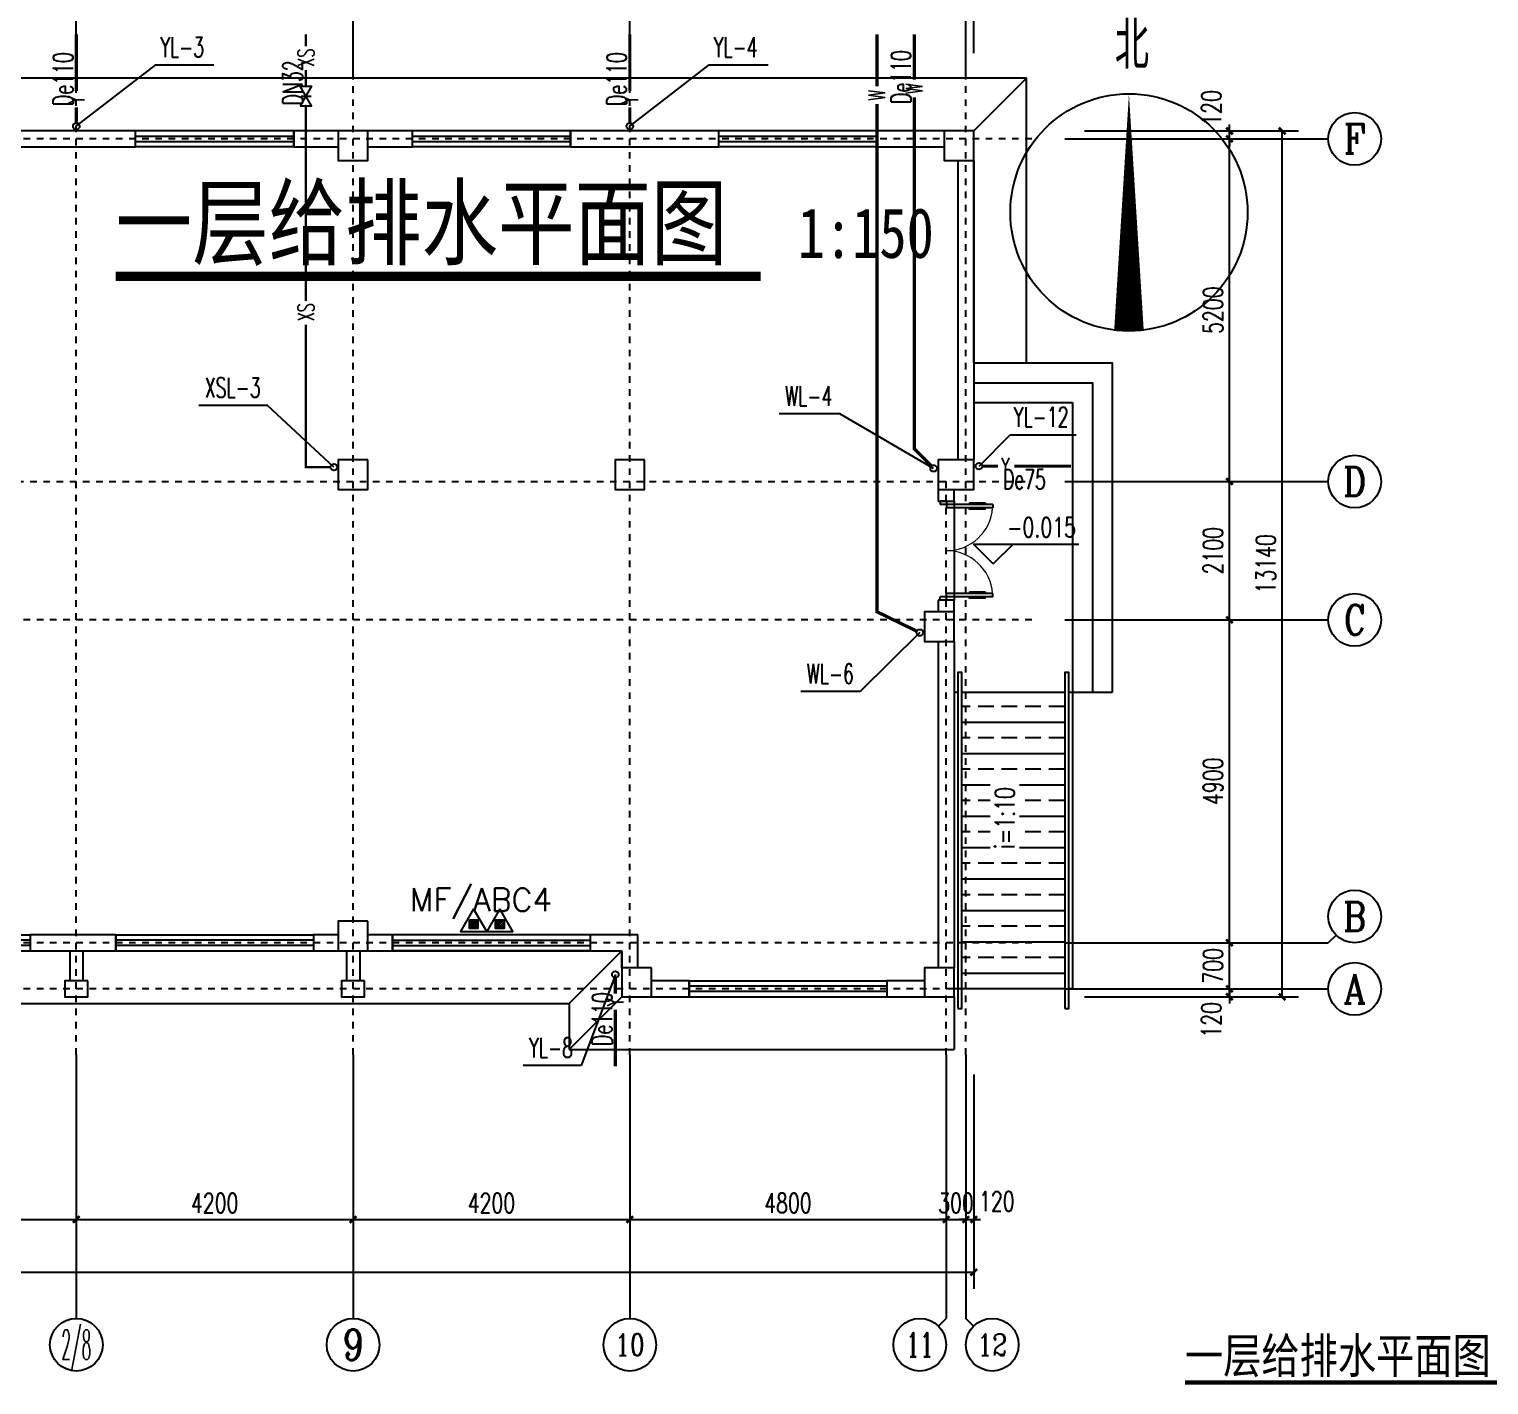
# Model space of a CAD drawing. Header units: millimetres. Extents: x 418357 to 841680, y 53918 to 109839.
# Drawn here: x 418393.42 to 418415.57, y 55085.19 to 55105.76 of the extents above; entities that cross this region are included whole.
import ezdxf
from ezdxf.enums import TextEntityAlignment as Align

# ---------------------------------------------------------------- set-up
doc = ezdxf.new("R2010")
doc.units = ezdxf.units.MM
doc.linetypes.add('DOTE', pattern=[2.42, 2, -0.2, 0.02, -0.2])
for name, color, linetype in [('AXIS', 171, 'Continuous'), ('AXIS_TEXT', 7, 'Continuous'), ('COLUMN', 9, 'Continuous'), ('DIM_ELEV', 171, 'Continuous'), ('DIM_SYMB', 171, 'Continuous'), ('DIM_污水', 3, 'Continuous'), ('DIM_消防', 3, 'Continuous'), ('DIM_雨水', 3, 'Continuous'), ('DOTE', 8, 'DOTE'), ('EQUIP_消防', 7, 'Continuous'), ('GROUND', 150, 'Continuous'), ('PIPE-污水', 6, 'Continuous'), ('PIPE-消防', 1, 'Continuous'), ('PIPE-雨水', 4, 'Continuous'), ('PUB_TEXT', 7, 'Continuous'), ('STAIR', 3, 'Continuous'), ('TEXT_污水', 7, 'Continuous'), ('TEXT_消防', 7, 'Continuous'), ('TEXT_雨水', 7, 'Continuous'), ('TWT_TEXT', 7, 'Continuous'), ('VALVE_消防', 7, 'Continuous'), ('VPIPE-污水', 2, 'Continuous'), ('VPIPE-消防', 1, 'Continuous'), ('VPIPE-雨水', 4, 'Continuous'), ('WALL', 9, 'Continuous'), ('WINDOW', 8, 'Continuous'), ('填充', 8, 'Continuous')]:
    doc.layers.add(name, color=color, linetype=linetype)
doc.styles.add('_TCH_AXIS', font='COMPLEX', dxfattribs={"bigfont": 'GBCBIG'})
doc.styles.add('_TCH_DIM', font='SIMPLEX', dxfattribs={"bigfont": 'GBCBIG'})
doc.styles.add('_TCH_DIM_T3', font='SIMPLEX', dxfattribs={"width": 0.705882, "bigfont": 'GBCBIG'})
doc.styles.add('_TWT_PIPEDN', font='SIMPLEX', dxfattribs={"width": 0.8, "height": 3, "bigfont": 'HZTXT'})
doc.styles.add('_TWT_PIPETEXT', font='COMPLEX', dxfattribs={"width": 0.8, "height": 2.5, "bigfont": 'HZTXT'})
doc.styles.add('_TWT_SERIAL', font='COMPLEX', dxfattribs={"width": 0.8, "height": 3, "bigfont": 'HZTXT'})
doc.styles.add('COMPLEX', font='COMPLEX')
doc.styles.get("Standard").update_dxf_attribs({"font": 'txt', "bigfont": 'gbcbig.shx'})
doc.styles.add('宋体', font='', dxfattribs={"width": 0.8})
doc.styles.get('宋体').set_extended_font_data('SimSun')
doc.dimstyles.new('_TCH_ARCH&&100', dxfattribs={"dimtxt": 297.5, "dimasz": 100, "dimexe": 250, "dimexo": 300, "dimgap": 100, "dimtad": 1, "dimdec": 0, "dimzin": 0, "dimdsep": 46, "dimtxsty": '_TCH_DIM_T3', "dimblk": 'ARCHTICK', "dimcen": 0.09, "dimclrt": 7, "dimazin": 2, "dimtfac": 1, "dimtdec": 0, "dimtix": 1, "dimtmove": 2, "dimatfit": 3, "dimfxl": 0, "dimtolj": 1, "dimtzin": 0, "dimarcsym": 0})

# ---------------------------------------------------------------- blocks, each defined once
blk = doc.blocks.new('$TwtSys$00000546')
h = blk.add_hatch()
h.set_pattern_fill('ANSI31', color=256, scale=200, style=0)
h.set_pattern_definition([(45, (-38543.802, -6670.83), (-17.67767, 17.67767), [])])
h.paths.add_polyline_path([(-65, 174), (65, 174), (65, 44), (-65, 44)])
for points in [[(0, 344), (-198, 0), (198, 0)], [(-65, 174), (65, 174), (65, 44), (-65, 44)]]:
    blk.add_lwpolyline(points, close=True)
blk = doc.blocks.new('$TCHSYS$WIN2D')
for p, q in [((-0.5, 0.5), (0.5, 0.5)), ((-0.5, 0.5), (-0.5, -0.5)), ((0.5, 0.5), (0.5, -0.5)), ((0.5, 0.1667), (-0.5, 0.1667)), ((0.5, -0.1667), (-0.5, -0.1667)), ((-0.5, -0.5), (0.5, -0.5))]:
    blk.add_line(p, q)
blk = doc.blocks.new('$DorLib2D$00000011')
for p, q in [((-0.467, 0.471), (-0.467, -0.062)), ((-0.467, 0.471), (-0.433, 0.471)), ((-0.433, 0.471), (-0.433, 0.004)), ((0.433, 0.471), (0.433, 0.004)), ((0.467, 0.471), (0.433, 0.471)), ((0.467, 0.471), (0.467, -0.062)), ((-0.483, 0.396), (-0.467, 0.396)), ((-0.417, 0.396), (-0.433, 0.396)), ((0.417, 0.396), (0.433, 0.396)), ((0.483, 0.396), (0.467, 0.396)), ((-0.483, 0.235), (-0.467, 0.235)), ((-0.417, 0.235), (-0.433, 0.235)), ((0.417, 0.235), (0.433, 0.235)), ((0.483, 0.235), (0.467, 0.235)), ((-0.5, 0.004), (-0.433, 0.004)), ((-0.5, 0.004), (-0.5, -0.062)), ((0.5, 0.004), (0.433, 0.004)), ((0.5, 0.004), (0.5, -0.062)), ((-0.5, -0.062), (-0.467, -0.062)), ((0.5, -0.062), (0.467, -0.062))]:
    blk.add_line(p, q)
at = {"lineweight": 13}
for p, q in [((-0.483, 0.396), (-0.483, 0.235)), ((-0.417, 0.396), (-0.417, 0.235)), ((0.417, 0.396), (0.417, 0.235)), ((0.483, 0.396), (0.483, 0.235))]:
    blk.add_line(p, q, dxfattribs=at)
for centre, start, end in [((-0.467, 0.004), 0, 85.904), ((0.467, 0.004), 94.096, 180)]:
    blk.add_arc(centre, 0.467, start, end, dxfattribs=at)
blk = doc.blocks.new('_FZHK')
at = {"lineweight": -2}
blk.add_lwpolyline([(-0.5, -0.5), (0.5, -0.5), (0.5, 0.5), (-0.5, 0.5)], close=True, dxfattribs=at)
blk = doc.blocks.new('_AXISO')
blk.add_circle((0, 0), 0.5)
at = {"layer": 'AXIS_TEXT', "style": 'COMPLEX', "width": 1.041667}
blk.add_attdef('A', text='', height=0.56, dxfattribs=at).set_placement((-0.25, -0.28), (0.25, -0.28), align=Align.FIT)
blk = doc.blocks.new('_ArchTick')
at = {"color": 0, "linetype": 'ByBlock', "const_width": 0.4}
blk.add_lwpolyline([(-0.5, -0.5), (0.5, 0.5)], dxfattribs=at)
blk = doc.blocks.new('*D160')
at = {"layer": 'AXIS', "color": 0, "lineweight": -2}
for p, q in [((429486, 57945), (429486, 54695)), ((472926, 57945), (472926, 54695)), ((429486, 54945), (472926, 54945))]:
    blk.add_line(p, q, dxfattribs=at)
at = {"layer": 'Defpoints', "color": 0, "lineweight": -2}
for p in [(429486, 58245), (472926, 58245), (472926, 54945)]:
    blk.add_point(p, dxfattribs=at)
at = {"layer": 'AXIS', "color": 0, "lineweight": -2, "xscale": 100, "yscale": 100, "zscale": 100, "rotation": 180}
blk.add_blockref('_ArchTick', (429486, 54945), dxfattribs=at)
at = {"layer": 'AXIS', "color": 0, "lineweight": -2, "xscale": 100, "yscale": 100, "zscale": 100}
blk.add_blockref('_ArchTick', (472926, 54945), dxfattribs=at)
at = {"layer": 'AXIS', "color": 7, "insert": (451206, 55194), "char_height": 297.5, "attachment_point": 5, "style": '_TCH_DIM_T3'}
blk.add_mtext('\\A1;43440', dxfattribs=at)
blk = doc.blocks.new('*D171')
at = {"layer": 'AXIS', "color": 0, "lineweight": -2}
for p, q in [((456906, 57945), (456906, 55495)), ((459306, 57945), (459306, 55495)), ((456906, 55745), (459306, 55745))]:
    blk.add_line(p, q, dxfattribs=at)
at = {"layer": 'Defpoints', "color": 0, "lineweight": -2}
for p in [(456906, 58245), (459306, 58245), (459306, 55745)]:
    blk.add_point(p, dxfattribs=at)
at = {"layer": 'AXIS', "color": 0, "lineweight": -2, "xscale": 100, "yscale": 100, "zscale": 100, "rotation": 180}
blk.add_blockref('_ArchTick', (456906, 55745), dxfattribs=at)
at = {"layer": 'AXIS', "color": 0, "lineweight": -2, "xscale": 100, "yscale": 100, "zscale": 100}
blk.add_blockref('_ArchTick', (459306, 55745), dxfattribs=at)
at = {"layer": 'AXIS', "color": 7, "insert": (458106, 55994), "char_height": 297.5, "attachment_point": 5, "style": '_TCH_DIM_T3'}
blk.add_mtext('\\A1;2400', dxfattribs=at)
blk = doc.blocks.new('*D172')
at = {"layer": 'AXIS', "color": 0, "lineweight": -2}
for p, q in [((459306, 57945), (459306, 55495)), ((463506, 57945), (463506, 55495)), ((459306, 55745), (463506, 55745))]:
    blk.add_line(p, q, dxfattribs=at)
at = {"layer": 'Defpoints', "color": 0, "lineweight": -2}
for p in [(459306, 58245), (463506, 58245), (463506, 55745)]:
    blk.add_point(p, dxfattribs=at)
at = {"layer": 'AXIS', "color": 0, "lineweight": -2, "xscale": 100, "yscale": 100, "zscale": 100, "rotation": 180}
blk.add_blockref('_ArchTick', (459306, 55745), dxfattribs=at)
at = {"layer": 'AXIS', "color": 0, "lineweight": -2, "xscale": 100, "yscale": 100, "zscale": 100}
blk.add_blockref('_ArchTick', (463506, 55745), dxfattribs=at)
at = {"layer": 'AXIS', "color": 7, "insert": (461406, 55994), "char_height": 297.5, "attachment_point": 5, "style": '_TCH_DIM_T3'}
blk.add_mtext('\\A1;4200', dxfattribs=at)
blk = doc.blocks.new('*D173')
at = {"layer": 'AXIS', "color": 0, "lineweight": -2}
for p, q in [((463506, 57945), (463506, 55495)), ((467706, 57945), (467706, 55495)), ((463506, 55745), (467706, 55745))]:
    blk.add_line(p, q, dxfattribs=at)
at = {"layer": 'Defpoints', "color": 0, "lineweight": -2}
for p in [(463506, 58245), (467706, 58245), (467706, 55745)]:
    blk.add_point(p, dxfattribs=at)
at = {"layer": 'AXIS', "color": 0, "lineweight": -2, "xscale": 100, "yscale": 100, "zscale": 100, "rotation": 180}
blk.add_blockref('_ArchTick', (463506, 55745), dxfattribs=at)
at = {"layer": 'AXIS', "color": 0, "lineweight": -2, "xscale": 100, "yscale": 100, "zscale": 100}
blk.add_blockref('_ArchTick', (467706, 55745), dxfattribs=at)
at = {"layer": 'AXIS', "color": 7, "insert": (465606, 55994), "char_height": 297.5, "attachment_point": 5, "style": '_TCH_DIM_T3'}
blk.add_mtext('\\A1;4200', dxfattribs=at)
blk = doc.blocks.new('*D174')
at = {"layer": 'AXIS', "color": 0, "lineweight": -2}
for p, q in [((467706, 57945), (467706, 55495)), ((472506, 57945), (472506, 55495)), ((467706, 55745), (472506, 55745))]:
    blk.add_line(p, q, dxfattribs=at)
at = {"layer": 'Defpoints', "color": 0, "lineweight": -2}
for p in [(467706, 58245), (472506, 58245), (472506, 55745)]:
    blk.add_point(p, dxfattribs=at)
at = {"layer": 'AXIS', "color": 0, "lineweight": -2, "xscale": 100, "yscale": 100, "zscale": 100, "rotation": 180}
blk.add_blockref('_ArchTick', (467706, 55745), dxfattribs=at)
at = {"layer": 'AXIS', "color": 0, "lineweight": -2, "xscale": 100, "yscale": 100, "zscale": 100}
blk.add_blockref('_ArchTick', (472506, 55745), dxfattribs=at)
at = {"layer": 'AXIS', "color": 7, "insert": (470106, 55994), "char_height": 297.5, "attachment_point": 5, "style": '_TCH_DIM_T3'}
blk.add_mtext('\\A1;4800', dxfattribs=at)
blk = doc.blocks.new('*D175')
at = {"layer": 'AXIS', "color": 0, "lineweight": -2}
for p, q in [((472506, 57945), (472506, 55495)), ((472806, 57945), (472806, 55495)), ((472506, 55745), (472406, 55745)), ((472506, 55745), (472806, 55745)), ((472806, 55745), (472906, 55745))]:
    blk.add_line(p, q, dxfattribs=at)
at = {"layer": 'Defpoints', "color": 0, "lineweight": -2}
for p in [(472506, 58245), (472806, 58245), (472806, 55745)]:
    blk.add_point(p, dxfattribs=at)
at = {"layer": 'AXIS', "color": 0, "lineweight": -2, "xscale": 100, "yscale": 100, "zscale": 100}
blk.add_blockref('_ArchTick', (472506, 55745), dxfattribs=at)
at = {"layer": 'AXIS', "color": 0, "lineweight": -2, "xscale": 100, "yscale": 100, "zscale": 100, "rotation": 180}
blk.add_blockref('_ArchTick', (472806, 55745), dxfattribs=at)
at = {"layer": 'AXIS', "color": 7, "insert": (472656, 55994), "char_height": 297.5, "attachment_point": 5, "style": '_TCH_DIM_T3'}
blk.add_mtext('\\A1;300', dxfattribs=at)
blk = doc.blocks.new('*D176')
at = {"layer": 'AXIS', "color": 0, "lineweight": -2}
for p, q in [((472806, 57945), (472806, 55495)), ((472926, 57945), (472926, 55495)), ((472806, 55745), (472706, 55745)), ((472806, 55745), (472926, 55745)), ((472926, 55745), (473026, 55745))]:
    blk.add_line(p, q, dxfattribs=at)
at = {"layer": 'Defpoints', "color": 0, "lineweight": -2}
for p in [(472806, 58245), (472926, 58245), (472926, 55745)]:
    blk.add_point(p, dxfattribs=at)
at = {"layer": 'AXIS', "color": 0, "lineweight": -2, "xscale": 100, "yscale": 100, "zscale": 100}
blk.add_blockref('_ArchTick', (472806, 55745), dxfattribs=at)
at = {"layer": 'AXIS', "color": 0, "lineweight": -2, "xscale": 100, "yscale": 100, "zscale": 100, "rotation": 180}
blk.add_blockref('_ArchTick', (472926, 55745), dxfattribs=at)
at = {"layer": 'AXIS', "color": 7, "insert": (473276, 56020), "char_height": 297.5, "attachment_point": 5, "style": '_TCH_DIM_T3'}
blk.add_mtext('\\A1;120', dxfattribs=at)
blk = doc.blocks.new('*D177')
at = {"layer": 'AXIS', "color": 0, "lineweight": -2}
for p, q in [((429486, 73445), (429486, 76695)), ((472926, 73445), (472926, 76695)), ((429486, 76445), (472926, 76445))]:
    blk.add_line(p, q, dxfattribs=at)
at = {"layer": 'Defpoints', "color": 0, "lineweight": -2}
for p in [(472926, 76445), (429486, 73145), (472926, 73145)]:
    blk.add_point(p, dxfattribs=at)
at = {"layer": 'AXIS', "color": 0, "lineweight": -2, "xscale": 100, "yscale": 100, "zscale": 100, "rotation": 180}
blk.add_blockref('_ArchTick', (429486, 76445), dxfattribs=at)
at = {"layer": 'AXIS', "color": 0, "lineweight": -2, "xscale": 100, "yscale": 100, "zscale": 100}
blk.add_blockref('_ArchTick', (472926, 76445), dxfattribs=at)
at = {"layer": 'AXIS', "color": 7, "insert": (451206, 76694), "char_height": 297.5, "attachment_point": 5, "style": '_TCH_DIM_T3'}
blk.add_mtext('\\A1;43440', dxfattribs=at)
blk = doc.blocks.new('*D187')
at = {"layer": 'AXIS', "color": 0, "lineweight": -2}
for p, q in [((455106, 73445), (455106, 75895)), ((459306, 73445), (459306, 75895)), ((455106, 75645), (459306, 75645))]:
    blk.add_line(p, q, dxfattribs=at)
at = {"layer": 'Defpoints', "color": 0, "lineweight": -2}
for p in [(459306, 75645), (455106, 73145), (459306, 73145)]:
    blk.add_point(p, dxfattribs=at)
at = {"layer": 'AXIS', "color": 0, "lineweight": -2, "xscale": 100, "yscale": 100, "zscale": 100, "rotation": 180}
blk.add_blockref('_ArchTick', (455106, 75645), dxfattribs=at)
at = {"layer": 'AXIS', "color": 0, "lineweight": -2, "xscale": 100, "yscale": 100, "zscale": 100}
blk.add_blockref('_ArchTick', (459306, 75645), dxfattribs=at)
at = {"layer": 'AXIS', "color": 7, "insert": (457206, 75894), "char_height": 297.5, "attachment_point": 5, "style": '_TCH_DIM_T3'}
blk.add_mtext('\\A1;4200', dxfattribs=at)
blk = doc.blocks.new('*D188')
at = {"layer": 'AXIS', "color": 0, "lineweight": -2}
for p, q in [((459306, 73445), (459306, 75895)), ((463506, 73445), (463506, 75895)), ((459306, 75645), (463506, 75645))]:
    blk.add_line(p, q, dxfattribs=at)
at = {"layer": 'Defpoints', "color": 0, "lineweight": -2}
for p in [(463506, 75645), (459306, 73145), (463506, 73145)]:
    blk.add_point(p, dxfattribs=at)
at = {"layer": 'AXIS', "color": 0, "lineweight": -2, "xscale": 100, "yscale": 100, "zscale": 100, "rotation": 180}
blk.add_blockref('_ArchTick', (459306, 75645), dxfattribs=at)
at = {"layer": 'AXIS', "color": 0, "lineweight": -2, "xscale": 100, "yscale": 100, "zscale": 100}
blk.add_blockref('_ArchTick', (463506, 75645), dxfattribs=at)
at = {"layer": 'AXIS', "color": 7, "insert": (461406, 75894), "char_height": 297.5, "attachment_point": 5, "style": '_TCH_DIM_T3'}
blk.add_mtext('\\A1;4200', dxfattribs=at)
blk = doc.blocks.new('*D189')
at = {"layer": 'AXIS', "color": 0, "lineweight": -2}
for p, q in [((463506, 73445), (463506, 75895)), ((467706, 73445), (467706, 75895)), ((463506, 75645), (467706, 75645))]:
    blk.add_line(p, q, dxfattribs=at)
at = {"layer": 'Defpoints', "color": 0, "lineweight": -2}
for p in [(467706, 75645), (463506, 73145), (467706, 73145)]:
    blk.add_point(p, dxfattribs=at)
at = {"layer": 'AXIS', "color": 0, "lineweight": -2, "xscale": 100, "yscale": 100, "zscale": 100, "rotation": 180}
blk.add_blockref('_ArchTick', (463506, 75645), dxfattribs=at)
at = {"layer": 'AXIS', "color": 0, "lineweight": -2, "xscale": 100, "yscale": 100, "zscale": 100}
blk.add_blockref('_ArchTick', (467706, 75645), dxfattribs=at)
at = {"layer": 'AXIS', "color": 7, "insert": (465606, 75894), "char_height": 297.5, "attachment_point": 5, "style": '_TCH_DIM_T3'}
blk.add_mtext('\\A1;4200', dxfattribs=at)
blk = doc.blocks.new('*D190')
at = {"layer": 'AXIS', "color": 0, "lineweight": -2}
for p, q in [((467706, 73445), (467706, 75895)), ((472806, 73445), (472806, 75895)), ((467706, 75645), (472806, 75645))]:
    blk.add_line(p, q, dxfattribs=at)
at = {"layer": 'Defpoints', "color": 0, "lineweight": -2}
for p in [(472806, 75645), (467706, 73145), (472806, 73145)]:
    blk.add_point(p, dxfattribs=at)
at = {"layer": 'AXIS', "color": 0, "lineweight": -2, "xscale": 100, "yscale": 100, "zscale": 100, "rotation": 180}
blk.add_blockref('_ArchTick', (467706, 75645), dxfattribs=at)
at = {"layer": 'AXIS', "color": 0, "lineweight": -2, "xscale": 100, "yscale": 100, "zscale": 100}
blk.add_blockref('_ArchTick', (472806, 75645), dxfattribs=at)
at = {"layer": 'AXIS', "color": 7, "insert": (470256, 75894), "char_height": 297.5, "attachment_point": 5, "style": '_TCH_DIM_T3'}
blk.add_mtext('\\A1;5100', dxfattribs=at)
blk = doc.blocks.new('*D191')
at = {"layer": 'AXIS', "color": 0, "lineweight": -2}
for p, q in [((472806, 73445), (472806, 75895)), ((472926, 73445), (472926, 75895)), ((472806, 75645), (472706, 75645)), ((472806, 75645), (472926, 75645)), ((472926, 75645), (473026, 75645))]:
    blk.add_line(p, q, dxfattribs=at)
at = {"layer": 'Defpoints', "color": 0, "lineweight": -2}
for p in [(472926, 75645), (472806, 73145), (472926, 73145)]:
    blk.add_point(p, dxfattribs=at)
at = {"layer": 'AXIS', "color": 0, "lineweight": -2, "xscale": 100, "yscale": 100, "zscale": 100}
blk.add_blockref('_ArchTick', (472806, 75645), dxfattribs=at)
at = {"layer": 'AXIS', "color": 0, "lineweight": -2, "xscale": 100, "yscale": 100, "zscale": 100, "rotation": 180}
blk.add_blockref('_ArchTick', (472926, 75645), dxfattribs=at)
at = {"layer": 'AXIS', "color": 7, "insert": (473276, 75920), "char_height": 297.5, "attachment_point": 5, "style": '_TCH_DIM_T3'}
blk.add_mtext('\\A1;120', dxfattribs=at)
blk = doc.blocks.new('*D199')
at = {"layer": 'AXIS', "color": 0, "lineweight": -2}
for p, q in [((474606, 72265), (477856, 72265)), ((477606, 59125), (477606, 72265)), ((474606, 59125), (477856, 59125))]:
    blk.add_line(p, q, dxfattribs=at)
at = {"layer": 'Defpoints', "color": 0, "lineweight": -2}
for p in [(474306, 72265), (477606, 72265), (474306, 59125)]:
    blk.add_point(p, dxfattribs=at)
at = {"layer": 'AXIS', "color": 0, "lineweight": -2, "xscale": 100, "yscale": 100, "zscale": 100}
for p, rotation in [((477606, 72265), 90), ((477606, 59125), 270)]:
    blk.add_blockref('_ArchTick', p, dxfattribs=dict(at, rotation=rotation))
at = {"layer": 'AXIS', "color": 7, "insert": (477358, 65695), "char_height": 297.5, "attachment_point": 5, "rotation": 90, "style": '_TCH_DIM_T3'}
blk.add_mtext('\\A1;13140', dxfattribs=at)
blk = doc.blocks.new('*D200')
at = {"layer": 'AXIS', "color": 0, "lineweight": -2}
for p, q in [((474606, 59245), (477056, 59245)), ((476806, 59245), (476806, 59345)), ((476806, 59125), (476806, 59245)), ((474606, 59125), (477056, 59125)), ((476806, 59125), (476806, 59025))]:
    blk.add_line(p, q, dxfattribs=at)
at = {"layer": 'Defpoints', "color": 0, "lineweight": -2}
for p in [(474306, 59245), (476806, 59245), (474306, 59125)]:
    blk.add_point(p, dxfattribs=at)
at = {"layer": 'AXIS', "color": 0, "lineweight": -2, "xscale": 100, "yscale": 100, "zscale": 100}
for p, rotation in [((476806, 59245), 270), ((476806, 59125), 90)]:
    blk.add_blockref('_ArchTick', p, dxfattribs=dict(at, rotation=rotation))
at = {"layer": 'AXIS', "color": 7, "insert": (476531, 58775), "char_height": 297.5, "attachment_point": 5, "rotation": 90, "style": '_TCH_DIM_T3'}
blk.add_mtext('\\A1;120', dxfattribs=at)
blk = doc.blocks.new('*D201')
at = {"layer": 'AXIS', "color": 0, "lineweight": -2}
for p, q in [((476806, 59945), (476806, 60045)), ((474606, 59945), (477056, 59945)), ((476806, 59245), (476806, 59945)), ((474606, 59245), (477056, 59245)), ((476806, 59245), (476806, 59145))]:
    blk.add_line(p, q, dxfattribs=at)
at = {"layer": 'Defpoints', "color": 0, "lineweight": -2}
for p in [(474306, 59945), (476806, 59945), (474306, 59245)]:
    blk.add_point(p, dxfattribs=at)
at = {"layer": 'AXIS', "color": 0, "lineweight": -2, "xscale": 100, "yscale": 100, "zscale": 100}
for p, rotation in [((476806, 59945), 270), ((476806, 59245), 90)]:
    blk.add_blockref('_ArchTick', p, dxfattribs=dict(at, rotation=rotation))
at = {"layer": 'AXIS', "color": 7, "insert": (476558, 59595), "char_height": 297.5, "attachment_point": 5, "rotation": 90, "style": '_TCH_DIM_T3'}
blk.add_mtext('\\A1;700', dxfattribs=at)
blk = doc.blocks.new('*D202')
at = {"layer": 'AXIS', "color": 0, "lineweight": -2}
for p, q in [((474606, 64845), (477056, 64845)), ((476806, 59945), (476806, 64845)), ((474606, 59945), (477056, 59945))]:
    blk.add_line(p, q, dxfattribs=at)
at = {"layer": 'Defpoints', "color": 0, "lineweight": -2}
for p in [(474306, 64845), (476806, 64845), (474306, 59945)]:
    blk.add_point(p, dxfattribs=at)
at = {"layer": 'AXIS', "color": 0, "lineweight": -2, "xscale": 100, "yscale": 100, "zscale": 100}
for p, rotation in [((476806, 64845), 90), ((476806, 59945), 270)]:
    blk.add_blockref('_ArchTick', p, dxfattribs=dict(at, rotation=rotation))
at = {"layer": 'AXIS', "color": 7, "insert": (476558, 62395), "char_height": 297.5, "attachment_point": 5, "rotation": 90, "style": '_TCH_DIM_T3'}
blk.add_mtext('\\A1;4900', dxfattribs=at)
blk = doc.blocks.new('*D203')
at = {"layer": 'AXIS', "color": 0, "lineweight": -2}
for p, q in [((474606, 66945), (477056, 66945)), ((476806, 64845), (476806, 66945)), ((474606, 64845), (477056, 64845))]:
    blk.add_line(p, q, dxfattribs=at)
at = {"layer": 'Defpoints', "color": 0, "lineweight": -2}
for p in [(474306, 66945), (476806, 66945), (474306, 64845)]:
    blk.add_point(p, dxfattribs=at)
at = {"layer": 'AXIS', "color": 0, "lineweight": -2, "xscale": 100, "yscale": 100, "zscale": 100}
for p, rotation in [((476806, 66945), 90), ((476806, 64845), 270)]:
    blk.add_blockref('_ArchTick', p, dxfattribs=dict(at, rotation=rotation))
at = {"layer": 'AXIS', "color": 7, "insert": (476558, 65895), "char_height": 297.5, "attachment_point": 5, "rotation": 90, "style": '_TCH_DIM_T3'}
blk.add_mtext('\\A1;2100', dxfattribs=at)
blk = doc.blocks.new('*D204')
at = {"layer": 'AXIS', "color": 0, "lineweight": -2}
for p, q in [((474606, 72145), (477056, 72145)), ((476806, 66945), (476806, 72145)), ((474606, 66945), (477056, 66945))]:
    blk.add_line(p, q, dxfattribs=at)
at = {"layer": 'Defpoints', "color": 0, "lineweight": -2}
for p in [(474306, 72145), (476806, 72145), (474306, 66945)]:
    blk.add_point(p, dxfattribs=at)
at = {"layer": 'AXIS', "color": 0, "lineweight": -2, "xscale": 100, "yscale": 100, "zscale": 100}
for p, rotation in [((476806, 72145), 90), ((476806, 66945), 270)]:
    blk.add_blockref('_ArchTick', p, dxfattribs=dict(at, rotation=rotation))
at = {"layer": 'AXIS', "color": 7, "insert": (476558, 69545), "char_height": 297.5, "attachment_point": 5, "rotation": 90, "style": '_TCH_DIM_T3'}
blk.add_mtext('\\A1;5200', dxfattribs=at)
blk = doc.blocks.new('*D205')
at = {"layer": 'AXIS', "color": 0, "lineweight": -2}
for p, q in [((474606, 72265), (477056, 72265)), ((476806, 72265), (476806, 72365)), ((476806, 72145), (476806, 72265)), ((474606, 72145), (477056, 72145)), ((476806, 72145), (476806, 72045))]:
    blk.add_line(p, q, dxfattribs=at)
at = {"layer": 'Defpoints', "color": 0, "lineweight": -2}
for p in [(474306, 72265), (476806, 72265), (474306, 72145)]:
    blk.add_point(p, dxfattribs=at)
at = {"layer": 'AXIS', "color": 0, "lineweight": -2, "xscale": 100, "yscale": 100, "zscale": 100}
for p, rotation in [((476806, 72265), 270), ((476806, 72145), 90)]:
    blk.add_blockref('_ArchTick', p, dxfattribs=dict(at, rotation=rotation))
at = {"layer": 'AXIS', "color": 7, "insert": (476531, 72615), "char_height": 297.5, "attachment_point": 5, "rotation": 90, "style": '_TCH_DIM_T3'}
blk.add_mtext('\\A1;120', dxfattribs=at)
blk = doc.blocks.new('$VALVE$00000296')
for points in [[(-125, 72), (-125, -72), (125, 72), (125, -72), (-125, 72)], [(0, 60), (0, -64)]]:
    blk.add_lwpolyline(points)
for p in [(-125, 0), (125, 0)]:
    blk.add_point(p)
blk = doc.blocks.new('1325346')
at = {"layer": 'DIM_SYMB'}
blk.add_lwpolyline([(484288.8, 51820.9, 450, 0, 0), (484288.8, 55420.9, 0, 0, 0)], format="xyseb", dxfattribs=at)
at = {"layer": 'DIM_SYMB', "const_width": 140}
blk.add_lwpolyline([(468912.8, 52650.4), (478701, 52650.4)], dxfattribs=at)
at = {"layer": 'DIM_SYMB', "lineweight": -2}
blk.add_circle((484288.8, 53620.9), 1800, dxfattribs=at)
at = {"layer": 'PUB_TEXT', "lineweight": -2, "style": '_TCH_DIM'}
blk.add_text('北', height=723.4, dxfattribs=at).set_placement((484073.4, 55795.9))
at = {"layer": 'PUB_TEXT', "lineweight": -2, "style": '宋体', "width": 0.8}
for s, height, p in [('一层给排水平面图', 1063.29, (468912.8, 52936.3)), ('1:150', 759.49, (479261, 52930.4))]:
    blk.add_text(s, height=height, dxfattribs=at).set_placement(p)
blk = doc.blocks.new('23253')
at = {"layer": 'PIPE-污水', "linetype": 'Continuous', "lineweight": -2}
for points in [[(472021.7, 67443.9), (472004, 67426.3), (471996.7, 67433.6)], [(472021.7, 67443.9), (471996.7, 67443.9), (471996.7, 67433.6)], [(471455.7, 64968.4), (471444.8, 64945.9), (471430.7, 64952.8)], [(471455.7, 64968.4), (471430.7, 64968.4), (471430.7, 64952.8)]]:
    blk.add_hatch(color=256, dxfattribs=at).paths.add_polyline_path(points)
at = {"layer": 'PIPE-消防', "linetype": 'Continuous', "lineweight": -2}
for points in [[(462791.2, 67163.5), (462791.2, 67146), (462773.7, 67146)], [(462791.2, 67163.5), (462773.7, 67163.5), (462773.7, 67146)]]:
    blk.add_hatch(color=256, dxfattribs=at).paths.add_polyline_path(points)
at = {"layer": '填充'}
h = blk.add_hatch(dxfattribs=at)
h.set_pattern_fill('ANSI33', color=256, scale=150, angle=135, style=0)
h.set_pattern_definition([(180, (38509.74, -314057.74), (-9e-14, -476.25), []), (180, (38271.6, -313819.6), (-9e-14, -476.25), [238.125, -119.0625])])
h.paths.add_polyline_path([(474306.5, 63744.8), (472746.5, 63744.8), (472746.5, 59244.8), (474306.5, 59244.8)])
edge = h.paths.add_edge_path(flags=16)
edge.add_line((473620.2, 61295.4), (473620.2, 62394.2))
edge.add_line((473620.2, 62394.2), (473174, 62394.2))
edge.add_line((473174, 62394.2), (473174, 61295.4))
edge.add_line((473174, 61295.4), (473620.2, 61295.4))
edge.add_line((473650.9, 62983.1), (473650.9, 61006.5))
edge.add_line((473650.9, 61006.5), (473650.9, 60706.5))
at = {"layer": 'AXIS', "lineweight": -2}
for p, q in [((459306.5, 73144.8), (459306.5, 77144.8)), ((463506.5, 73144.8), (463506.5, 77144.8)), ((467706.5, 73144.8), (467706.5, 77144.8)), ((472806.5, 73144.8), (472806.5, 77144.8)), ((474306.5, 72144.8), (478306.5, 72144.8)), ((474306.5, 66944.8), (478306.5, 66944.8)), ((474306.5, 64844.8), (478306.5, 64844.8)), ((478423.7, 60061.9), (478306.5, 59944.8)), ((474306.5, 59944.8), (478306.5, 59944.8)), ((474306.5, 59244.8), (478306.5, 59244.8)), ((459306.5, 58244.8), (459306.5, 54244.8)), ((463506.5, 58244.8), (463506.5, 54244.8)), ((467706.5, 58244.8), (467706.5, 54244.8)), ((472506.5, 58244.8), (472506.5, 54244.8)), ((472806.5, 58244.8), (472806.5, 54244.8)), ((472389.3, 54127.6), (472506.5, 54244.8)), ((472923.7, 54127.6), (472806.5, 54244.8))]:
    blk.add_line(p, q, dxfattribs=at)
at = {"layer": 'DIM_ELEV', "lineweight": -2}
for p, q in [((473221.5, 65696.4), (472921.5, 65996.4)), ((472921.5, 65996.4), (474521.5, 65996.4)), ((473221.5, 65696.4), (473521.5, 65996.4))]:
    blk.add_line(p, q, dxfattribs=at)
at = {"layer": 'DIM_SYMB'}
blk.add_lwpolyline([(473650.9, 62983.1, 0, 0, 0), (473650.9, 61006.5, 80, 0, 0), (473650.9, 60706.5, 0, 0, 0)], format="xyseb", dxfattribs=at)
at = {"layer": 'DIM_SYMB', "const_width": 70}
blk.add_lwpolyline([(476131.2, 53270.9), (481025.3, 53270.9)], dxfattribs=at)
at = {"layer": 'DIM_污水', "lineweight": -2}
for p, q in [((470893.7, 67971.4), (469972.5, 67971.4)), ((472317.2, 67144.8), (470893.7, 67971.4)), ((472106.7, 64651.3), (471204.2, 63757.8)), ((471204.2, 63757.8), (470299.7, 63757.8))]:
    blk.add_line(p, q, dxfattribs=at)
at = {"layer": 'DIM_消防', "lineweight": -2}
for p, q in [((462206.7, 68100.5), (461165.8, 68100.5)), ((463216.2, 67163.5), (462206.7, 68100.5))]:
    blk.add_line(p, q, dxfattribs=at)
at = {"layer": 'DIM_雨水', "lineweight": -2}
for p, q in [((459306.5, 72335.8), (460511.5, 73267.3)), ((460511.5, 73267.3), (461391.1, 73267.3)), ((467706.5, 72335.8), (468911.5, 73267.3)), ((468911.5, 73267.3), (469807.7, 73267.3)), ((473005.7, 67178), (473475.7, 67655.5)), ((473475.7, 67655.5), (474482.1, 67655.5)), ((467486.5, 59464.3), (466965.8, 58082.3)), ((466965.8, 58082.3), (466086.2, 58082.3))]:
    blk.add_line(p, q, dxfattribs=at)
at = {"layer": 'DOTE'}
for p, q in [((459306.5, 58244.8), (459306.5, 73144.8)), ((463506.5, 58244.8), (463506.5, 73144.8)), ((467706.5, 58244.8), (467706.5, 73144.8)), ((472806.5, 58244.8), (472806.5, 73144.8)), ((473806.5, 72144.8), (428606.5, 72144.8)), ((428606.5, 66944.8), (473806.5, 66944.8)), ((472506.5, 58244.8), (472506.5, 66944.8)), ((473806.5, 64844.8), (428606.5, 64844.8)), ((473806.5, 59944.8), (428606.5, 59944.8)), ((473806.5, 59244.8), (428606.5, 59244.8))]:
    blk.add_line(p, q, dxfattribs=at)
at = {"layer": 'GROUND', "color": 8, "lineweight": -2}
for p, q in [((473726.5, 73064.8), (428686.5, 73064.8)), ((472926.5, 72264.8), (473726.5, 73064.8)), ((473726.5, 68744.8), (473726.5, 73064.8)), ((463281.5, 72264.8), (455331.5, 72264.8)), ((472476.5, 72264.8), (463731.5, 72264.8)), ((472926.5, 68744.8), (472926.5, 71814.8)), ((472926.5, 68744.8), (473726.5, 68744.8)), ((455706.5, 59824.8), (463281.5, 59824.8)), ((463731.5, 59824.8), (467586.5, 59824.8)), ((467586.5, 59824.8), (466786.5, 59024.8)), ((467586.5, 59824.8), (467586.5, 59564.8)), ((455706.5, 59024.8), (466786.5, 59024.8)), ((467586.5, 59124.8), (466786.5, 58324.8)), ((466786.5, 59024.8), (466786.5, 58324.8)), ((468036.5, 59124.8), (472176.5, 59124.8)), ((472626.5, 59124.8), (472626.5, 58324.8)), ((466786.5, 58324.8), (472626.5, 58324.8))]:
    blk.add_line(p, q, dxfattribs=at)
at = {"layer": 'PIPE-污水', "linetype": 'Continuous', "lineweight": -2, "const_width": 50}
for points in [[(471455.7, 72942.7), (471455.7, 73729.9)], [(472021.7, 73042.7), (472021.7, 73729.9)], [(471455.7, 64968.4), (471455.7, 72675.1)], [(472021.7, 67443.9), (472021.7, 72775.1)], [(472282.1, 67180.4), (472021.7, 67443.9)], [(472061.8, 64673.2), (471455.7, 64968.4)]]:
    blk.add_lwpolyline(points, dxfattribs=at)
at = {"layer": 'PIPE-消防', "linetype": 'Continuous', "lineweight": -2, "const_width": 35}
for points in [[(462791.2, 73549.4), (462791.2, 73729.9)], [(462791.2, 72944.9), (462791.2, 73190.4)], [(462791.2, 69685.4), (462791.2, 72644.9)], [(462791.2, 67163.5), (462791.2, 69326.4)], [(463166.2, 67163.5), (462791.2, 67163.5)]]:
    blk.add_lwpolyline(points, dxfattribs=at)
at = {"layer": 'PIPE-雨水', "linetype": 'Continuous', "lineweight": -2, "const_width": 50}
for points in [[(459306.5, 72870.8), (459306.5, 73729.9)], [(467706.5, 72870.8), (467706.5, 73729.9)], [(459306.5, 72385.8), (459306.5, 72626)], [(467706.5, 72385.8), (467706.5, 72626)], [(473055.7, 67178), (473296, 67178)], [(473540.7, 67178), (474399.8, 67178)], [(467486.5, 59414.3), (467486.5, 59174.1)], [(467486.5, 58929.3), (467486.5, 58070.2)]]:
    blk.add_lwpolyline(points, dxfattribs=at)
at = {"layer": 'STAIR', "color": 8}
for p, q in [((472926.5, 68144.8), (474426.5, 68144.8)), ((474426.5, 68144.8), (474426.5, 59244.8)), ((472686.5, 63744.8), (472626.5, 63744.8)), ((474306.5, 63744.8), (472746.5, 63744.8)), ((475026.5, 63744.8), (474366.5, 63744.8)), ((472686.5, 59244.8), (472626.5, 59244.8)), ((474306.5, 59244.8), (472746.5, 59244.8)), ((474426.5, 59244.8), (474366.5, 59244.8))]:
    blk.add_line(p, q, dxfattribs=at)
for points in [[(472926.5, 68744.8), (475026.5, 68744.8), (475026.5, 63744.8)], [(472926.5, 68444.8), (474726.5, 68444.8), (474726.5, 63744.8)]]:
    blk.add_lwpolyline(points, dxfattribs=at)
for points in [[(472686.5, 58944.8), (472746.5, 58944.8), (472746.5, 64044.8), (472686.5, 64044.8), (472686.5, 58944.8)], [(474306.5, 58944.8), (474366.5, 58944.8), (474366.5, 64044.8), (474306.5, 64044.8), (474306.5, 58944.8)]]:
    blk.add_lwpolyline(points, close=True, dxfattribs=at)
at = {"layer": 'VPIPE-污水', "linetype": 'Continuous', "lineweight": -2}
for centre in [(472317.2, 67144.8), (472106.7, 64651.3)]:
    blk.add_circle(centre, 50, dxfattribs=at)
at = {"layer": 'VPIPE-消防', "linetype": 'Continuous', "lineweight": -2}
blk.add_circle((463216.2, 67163.5), 50, dxfattribs=at)
at = {"layer": 'VPIPE-雨水', "linetype": 'Continuous', "lineweight": -2}
for centre in [(459306.5, 72335.8), (467706.5, 72335.8), (473005.7, 67178), (467486.5, 59464.3)]:
    blk.add_circle(centre, 50, dxfattribs=at)
at = {"layer": 'WALL', "lineweight": -2}
for p, q in [((460206.5, 72264.8), (458406.5, 72264.8)), ((460206.5, 72024.8), (460206.5, 72264.8)), ((463281.5, 72264.8), (462606.5, 72264.8)), ((462606.5, 72264.8), (462606.5, 72024.8)), ((464406.5, 72264.8), (463731.5, 72264.8)), ((464406.5, 72024.8), (464406.5, 72264.8)), ((469056.5, 72264.8), (466806.5, 72264.8)), ((466806.5, 72264.8), (466806.5, 72024.8)), ((469056.5, 72024.8), (469056.5, 72264.8)), ((472476.5, 72264.8), (471456.5, 72264.8)), ((471456.5, 72264.8), (471456.5, 72024.8)), ((458406.5, 72024.8), (460206.5, 72024.8)), ((462606.5, 72024.8), (463281.5, 72024.8)), ((463731.5, 72024.8), (464406.5, 72024.8)), ((466806.5, 72024.8), (469056.5, 72024.8)), ((471456.5, 72024.8), (472476.5, 72024.8)), ((472686.5, 71814.8), (472686.5, 67274.8)), ((472926.5, 71814.8), (472926.5, 67274.8)), ((472506.5, 66944.8), (472506.5, 66944.8)), ((472656.5, 66944.8), (472656.5, 66944.8)), ((472806.5, 66944.8), (472806.5, 66944.8)), ((472386.5, 66824.8), (472386.5, 66644.8)), ((472626.5, 66644.8), (472626.5, 66824.8)), ((472386.5, 66644.8), (472626.5, 66644.8)), ((472626.5, 65144.8), (472386.5, 65144.8)), ((472386.5, 65144.8), (472386.5, 64964.8)), ((472626.5, 64964.8), (472626.5, 65144.8)), ((472386.5, 64514.8), (472386.5, 59564.8)), ((472626.5, 64514.8), (472626.5, 59564.8)), ((459306.5, 60064.8), (458606.5, 60064.8)), ((458606.5, 60064.8), (458606.5, 59824.8)), ((459906.5, 60064.8), (459306.5, 60064.8)), ((459906.5, 59824.8), (459906.5, 60064.8)), ((463281.5, 60064.8), (462906.5, 60064.8)), ((462906.5, 60064.8), (462906.5, 59824.8)), ((464106.5, 60064.8), (463731.5, 60064.8)), ((464106.5, 59824.8), (464106.5, 60064.8)), ((467826.5, 60064.8), (467106.5, 60064.8)), ((467106.5, 60064.8), (467106.5, 59824.8)), ((467826.5, 59564.8), (467826.5, 60064.8)), ((458606.5, 59824.8), (459206.5, 59824.8)), ((459206.5, 59824.8), (459206.5, 59364.8)), ((459406.5, 59824.8), (459406.5, 59364.8)), ((459406.5, 59824.8), (459906.5, 59824.8)), ((462906.5, 59824.8), (463281.5, 59824.8)), ((463406.5, 59824.8), (463406.5, 59364.8)), ((463606.5, 59824.8), (463606.5, 59364.8)), ((463731.5, 59824.8), (464106.5, 59824.8)), ((467106.5, 59824.8), (467586.5, 59824.8)), ((467586.5, 59564.8), (467586.5, 59824.8)), ((468606.5, 59364.8), (468036.5, 59364.8)), ((468606.5, 59124.8), (468606.5, 59364.8)), ((472176.5, 59364.8), (471606.5, 59364.8)), ((471606.5, 59364.8), (471606.5, 59124.8)), ((468036.5, 59124.8), (468606.5, 59124.8)), ((471606.5, 59124.8), (472176.5, 59124.8))]:
    blk.add_line(p, q, dxfattribs=at)
at = {"layer": 'WINDOW', "lineweight": -2}
blk.add_line((472626.5, 66644.8), (472626.5, 65144.8), dxfattribs=at)
at = {"layer": 'AXIS'}
ref = blk.add_blockref('_AXISO', (478706.5, 72144.8), dxfattribs=dict(at, xscale=800, yscale=800, zscale=800))
ref.add_attrib('A', 'F', dxfattribs={"layer": 'AXIS_TEXT', "height": 445.4, "style": '_TCH_AXIS'}).set_placement((478536.8, 71922), (478876.2, 71922), align=Align.FIT)
ref = blk.add_blockref('_AXISO', (478706.5, 66944.8), dxfattribs=dict(at, xscale=800, yscale=800, zscale=800))
ref.add_attrib('A', 'D', dxfattribs={"layer": 'AXIS_TEXT', "height": 435.3, "style": '_TCH_AXIS'}).set_placement((478530.3, 66727.1), (478882.7, 66727.1), align=Align.FIT)
ref = blk.add_blockref('_AXISO', (478706.5, 64844.8), dxfattribs=dict(at, xscale=800, yscale=800, zscale=800))
ref.add_attrib('A', 'C', dxfattribs={"layer": 'AXIS_TEXT', "height": 455.7, "style": '_TCH_AXIS'}).set_placement((478543.8, 64616.9), (478869.2, 64616.9), align=Align.FIT)
ref = blk.add_blockref('_AXISO', (478706.5, 60344.8), dxfattribs=dict(at, xscale=800, yscale=800, zscale=800))
ref.add_attrib('A', 'B', dxfattribs={"layer": 'AXIS_TEXT', "height": 435.3, "style": '_TCH_AXIS'}).set_placement((478530.3, 60127.1), (478882.7, 60127.1), align=Align.FIT)
ref = blk.add_blockref('_AXISO', (478706.5, 59244.8), dxfattribs=dict(at, xscale=800, yscale=800, zscale=800))
ref.add_attrib('A', 'A', dxfattribs={"layer": 'AXIS_TEXT', "height": 445.4, "style": '_TCH_AXIS', "width": 0.888889}).set_placement((478536.8, 59022), (478876.2, 59022), align=Align.FIT)
ref = blk.add_blockref('_AXISO', (459306.5, 53844.8), dxfattribs=dict(at, xscale=800, yscale=800, zscale=800))
ref.add_attrib('A', '2/8', dxfattribs={"layer": 'AXIS_TEXT', "height": 452.55, "style": '_TCH_AXIS', "width": 0.375}).set_placement((459080.2, 53618.5), (459532.8, 53618.5), align=Align.FIT)
ref = blk.add_blockref('_AXISO', (463506.5, 53844.8), dxfattribs=dict(at, xscale=800, yscale=800, zscale=800))
ref.add_attrib('A', '9', dxfattribs={"layer": 'AXIS_TEXT', "height": 465.9, "style": '_TCH_AXIS'}).set_placement((463351.2, 53611.8), (463661.8, 53611.8), align=Align.FIT)
ref = blk.add_blockref('_AXISO', (467706.5, 53844.8), dxfattribs=dict(at, xscale=800, yscale=800, zscale=800))
ref.add_attrib('A', '10', dxfattribs={"layer": 'AXIS_TEXT', "height": 328.45, "style": '_TCH_AXIS'}).set_placement((467479.7, 53680.5), (467933.3, 53680.5), align=Align.FIT)
ref = blk.add_blockref('_AXISO', (472106.5, 53844.8), dxfattribs=dict(at, xscale=800, yscale=800, zscale=800))
ref.add_attrib('A', '11', dxfattribs={"layer": 'AXIS_TEXT', "height": 368.76, "style": '_TCH_AXIS'}).set_placement((471895.8, 53660.4), (472317.2, 53660.4), align=Align.FIT)
ref = blk.add_blockref('_AXISO', (473206.5, 53844.8), dxfattribs=dict(at, xscale=800, yscale=800, zscale=800))
ref.add_attrib('A', '12', dxfattribs={"layer": 'AXIS_TEXT', "height": 328.45, "style": '_TCH_AXIS'}).set_placement((472979.7, 53680.5), (473433.3, 53680.5), align=Align.FIT)
at = {"layer": 'COLUMN'}
for p, xscale, yscale, zscale, rotation in [((463506.5, 72039.8), 450, 450, 450, 180), ((472701.5, 72039.8), 450, 450, 450, 180), ((463506.5, 67049.8), 450, 450, 450, 180), ((467706.5, 67049.8), 450, 450, 450, 180), ((472656.5, 67049.8), 539.9999999278807, 450, 450, 179.9999999998394), ((472401.5, 64739.8), 450, 450, 450, 180), ((463506.5, 60049.8), 450, 450, 450, 180), ((459306.5, 59244.8), 350, 240, 240, 180), ((463506.5, 59244.8), 350, 240, 240, 180), ((467811.5, 59344.8), 450, 440, 440, 180), ((472401.5, 59344.8), 450, 440, 440, 180)]:
    blk.add_blockref('_FZHK', p, dxfattribs=dict(at, xscale=xscale, yscale=yscale, zscale=zscale, rotation=rotation))
at = {"layer": 'EQUIP_消防'}
for p in [(465335.9, 60117.9), (465732.6, 60117.9)]:
    blk.add_blockref('$TwtSys$00000546', p, dxfattribs=at)
at = {"layer": 'VALVE_消防', "lineweight": -2, "xscale": 1.2, "yscale": 1.2, "zscale": 1.2, "rotation": 90}
blk.add_blockref('$VALVE$00000296', (462791.2, 72794.9), dxfattribs=at)
at = {"layer": 'WINDOW'}
for name, p, xscale, yscale, zscale, rotation in [('$TCHSYS$WIN2D', (461406.5, 72144.8), -2400, -240, -2400, 359.999999999998), ('$DorLib2D$00000011', (472506.5, 65894.8), 1500, 1500, 1500, 270), ('$TCHSYS$WIN2D', (458056.5, 59944.8), -1100, -240, -1100, 180), ('$TCHSYS$WIN2D', (461406.5, 59944.8), -3000, -240, -3000, 180), ('$TCHSYS$WIN2D', (465606.5, 59944.8), 3000, -240, 3000, 180), ('$TCHSYS$WIN2D', (470106.5, 59244.8), -3000, -240, -3000, 179.9999999999979)]:
    blk.add_blockref(name, p, dxfattribs=dict(at, xscale=xscale, yscale=yscale, zscale=zscale, rotation=rotation))
at = {"layer": 'WINDOW', "xscale": -2400, "yscale": -240, "zscale": -2400}
for p in [(465606.5, 72144.8), (470256.5, 72144.8)]:
    blk.add_blockref('$TCHSYS$WIN2D', p, dxfattribs=at)
at = {"layer": 'PUB_TEXT', "lineweight": -2}
for s, height, style, width, p in [('-0.015', 297.5, '_TCH_DIM', 0.705882, (473431.5, 66101.4)), ('一层给排水平面图', 531.65, '宋体', 0.8, (476131.2, 53413.8))]:
    blk.add_text(s, height=height, dxfattribs=dict(at, style=style, width=width)).set_placement(p)
at = {"layer": 'PUB_TEXT', "lineweight": -2, "style": '_TCH_DIM', "width": 0.705882}
blk.add_text('i=1:10', height=297.5, rotation=90, dxfattribs=at).set_placement((473545.9, 61369.8))
at = {"layer": 'TEXT_污水', "linetype": 'Continuous', "lineweight": -2, "style": '_TWT_PIPEDN', "width": 0.64}
blk.add_text('De110', height=300, rotation=90, dxfattribs=at).set_placement((471971.7, 72676.2))
at = {"layer": 'TEXT_污水', "lineweight": -2, "style": '_TWT_PIPETEXT', "width": 0.64}
for p in [(471580.7, 72725.1), (472146.7, 72825.1)]:
    blk.add_text('W', height=250, rotation=90, dxfattribs=at).set_placement(p)
at = {"layer": 'TEXT_消防', "lineweight": -2, "style": '_TWT_PIPETEXT', "width": 0.64}
for p in [(462916.2, 73240.4), (462916.2, 69376.4)]:
    blk.add_text('XS', height=250, rotation=90, dxfattribs=at).set_placement(p)
at = {"layer": 'TEXT_消防', "linetype": 'Continuous', "lineweight": -2, "style": '_TWT_PIPEDN', "width": 0.64}
blk.add_text('DN32', height=300, rotation=90, dxfattribs=at).set_placement((462741.2, 72653.4))
at = {"layer": 'TEXT_消防', "lineweight": -2}
blk.add_text('MF/ABC4', height=350, dxfattribs=at).set_placement((464367.6, 60422.2))
at = {"layer": 'TEXT_雨水', "linetype": 'Continuous', "lineweight": -2, "style": '_TWT_PIPEDN', "width": 0.64}
for p in [(459256.5, 72644.3), (467656.5, 72644.3), (467436.5, 58378.7)]:
    blk.add_text('De110', height=300, rotation=90, dxfattribs=at).set_placement(p)
at = {"layer": 'TEXT_雨水', "lineweight": -2, "style": '_TWT_PIPETEXT', "width": 0.64}
for p in [(459431.5, 72676), (467831.5, 72676), (467611.5, 58979.3)]:
    blk.add_text('Y', height=250, rotation=90, dxfattribs=at).set_placement(p)
blk.add_text('Y', height=250, dxfattribs=at).set_placement((473346, 67053))
at = {"layer": 'TEXT_雨水', "linetype": 'Continuous', "lineweight": -2, "style": '_TWT_PIPEDN', "width": 0.64}
blk.add_text('De75', height=300, dxfattribs=at).set_placement((473369.1, 66828))
at = {"layer": 'TWT_TEXT', "lineweight": -2, "style": '_TWT_SERIAL', "width": 0.64}
for s, p in [('YL-3', (460578.8, 73387.3)), ('YL-4', (468977.1, 73387.3)), ('XSL-3', (461255.8, 68220.5)), ('WL-4', (470062.5, 68091.4)), ('YL-12', (473532.7, 67775.5)), ('WL-6', (470389.7, 63877.8)), ('YL-8', (466176.2, 58202.3))]:
    blk.add_text(s, height=300, dxfattribs=at).set_placement(p)
at = {"layer": 'AXIS'}
for p1, p2, distance, picture, middle in [((429486.5, 73144.8), (472926.5, 73144.8), 3300, '*D177', (451206.5, 76693.5)), ((455106.5, 73144.8), (459306.5, 73144.8), 2500, '*D187', (457206.5, 75893.5)), ((459306.5, 73144.8), (463506.5, 73144.8), 2500, '*D188', (461406.5, 75893.5)), ((463506.5, 73144.8), (467706.5, 73144.8), 2500, '*D189', (465606.5, 75893.5)), ((467706.5, 73144.8), (472806.5, 73144.8), 2500, '*D190', (470256.5, 75893.5)), ((474306.5, 59124.8), (474306.5, 72264.8), -3300, '*D199', (477357.7, 65694.8)), ((474306.5, 66944.8), (474306.5, 72144.8), -2500, '*D204', (476557.7, 69544.8)), ((474306.5, 64844.8), (474306.5, 66944.8), -2500, '*D203', (476557.7, 65894.8)), ((474306.5, 59944.8), (474306.5, 64844.8), -2500, '*D202', (476557.7, 62394.8)), ((474306.5, 59244.8), (474306.5, 59944.8), -2500, '*D201', (476557.7, 59594.8)), ((429486.5, 58244.8), (472926.5, 58244.8), -3300, '*D160', (451206.5, 55193.5)), ((456906.5, 58244.8), (459306.5, 58244.8), -2500, '*D171', (458106.5, 55993.5)), ((459306.5, 58244.8), (463506.5, 58244.8), -2500, '*D172', (461406.5, 55993.5)), ((463506.5, 58244.8), (467706.5, 58244.8), -2500, '*D173', (465606.5, 55993.5)), ((467706.5, 58244.8), (472506.5, 58244.8), -2500, '*D174', (470106.5, 55993.5)), ((472506.5, 58244.8), (472806.5, 58244.8), -2500, '*D175', (472656.5, 55993.5))]:
    dim = blk.add_aligned_dim(p1=p1, p2=p2, distance=distance, dimstyle='_TCH_ARCH&&100', dxfattribs=at)
    dim.commit()
    dim.dimension.update_dxf_attribs({"geometry": picture, "text_midpoint": middle})
for base, p1, p2, angle, picture, middle in [((472926.5, 75644.8), (472806.5, 73144.8), (472926.5, 73144.8), 0, '*D191', (473276.5, 75919.8)), ((476806.5, 72264.8), (474306.5, 72144.8), (474306.5, 72264.8), 90, '*D205', (476531.5, 72614.8)), ((476806.5, 59244.8), (474306.5, 59124.8), (474306.5, 59244.8), 90, '*D200', (476531.5, 58774.8)), ((472926.5, 55744.8), (472806.5, 58244.8), (472926.5, 58244.8), 0, '*D176', (473276.5, 56019.8))]:
    dim = blk.add_linear_dim(base=base, p1=p1, p2=p2, angle=angle, dimstyle='_TCH_ARCH&&100', dxfattribs=at)
    dim.commit()
    dim.dimension.update_dxf_attribs({"geometry": picture, "text_midpoint": middle, "dimtype": 161})

msp = doc.modelspace()

# ---------------------------------------------------------------- block references
at = {"layer": 'Defpoints', "lineweight": -2, "xscale": 0.001, "yscale": 0.001, "zscale": 0.001}
for name, p in [('1325346', (417925.824, 55049.363)), ('23253', (417934.832, 55031.955))]:
    msp.add_blockref(name, p, dxfattribs=at)

doc.saveas('drawing.dxf')
